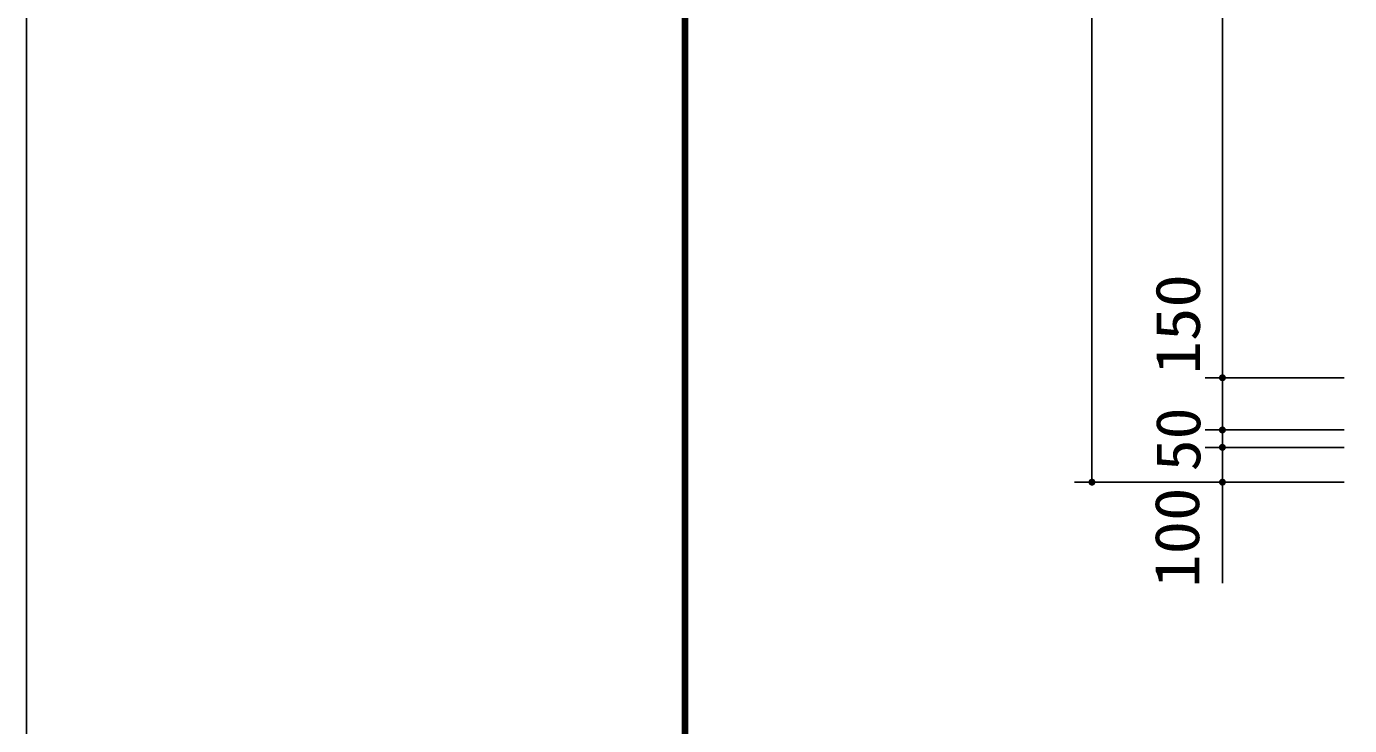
# Model space of a CAD drawing. Units: millimetres, scale not verified. Extents: x -14850 to 14850, y -10500 to 10500.
# Drawn here: x -14850 to -11047, y -6210 to -4202 of the extents above; entities that cross this region are included whole.
import ezdxf
from ezdxf.enums import TextEntityAlignment as Align

# ---------------------------------------------------------------- set-up
doc = ezdxf.new("R2010")
doc.units = ezdxf.units.MM
doc.header["$LTSCALE"] = 50
for name, color, linetype, lineweight in [('0-4_製作', 5, 'Continuous', 25), ('0-7_図面枠', 7, 'Continuous', 25), ('0-8_Axis_waku', 7, 'Continuous', 25)]:
    doc.layers.add(name, color=color, linetype=linetype, lineweight=lineweight)
doc.styles.add('ＭＳ ゴシック', font='')
doc.styles.get('ＭＳ ゴシック').set_extended_font_data('MS Gothic')

msp = doc.modelspace()

# ---------------------------------------------------------------- linework, layer by layer
at = {"layer": '0-4_製作', "color": 2}
for p, q in [((-11787.63, -2431.02), (-11787.63, -5511.02)), ((-11412.63, -2601.02), (-11412.63, -5211.02)), ((-11462.63, -5211.02), (-11062.63, -5211.02)), ((-11412.63, -5211.02), (-11412.63, -5361.02)), ((-11462.63, -5361.02), (-11062.63, -5361.02)), ((-11412.63, -5361.02), (-11412.63, -5411.02)), ((-11462.63, -5411.02), (-11062.63, -5411.02)), ((-11412.63, -5411.02), (-11412.63, -5511.02)), ((-11837.63, -5511.02), (-11412.63, -5511.02)), ((-11462.63, -5511.02), (-11062.63, -5511.02)), ((-11412.63, -5511.02), (-11412.63, -5801.1))]:
    msp.add_line(p, q, dxfattribs=at)
at = {"layer": '0-4_製作'}
for points in [[(-11422.45, -5209.15), (-11412.63, -5211.02), (-11422.61, -5210.4)], [(-11422.14, -5207.93), (-11412.63, -5211.02), (-11422.45, -5209.15)], [(-11421.68, -5206.77), (-11412.63, -5211.02), (-11422.14, -5207.93)], [(-11421.08, -5205.67), (-11412.63, -5211.02), (-11421.68, -5206.77)], [(-11420.34, -5204.65), (-11412.63, -5211.02), (-11421.08, -5205.67)], [(-11419.48, -5203.73), (-11412.63, -5211.02), (-11420.34, -5204.65)], [(-11418.51, -5202.93), (-11412.63, -5211.02), (-11419.48, -5203.73)], [(-11417.45, -5202.26), (-11412.63, -5211.02), (-11418.51, -5202.93)], [(-11416.31, -5201.73), (-11412.63, -5211.02), (-11417.45, -5202.26)], [(-11416.31, -5201.73), (-11412.63, -5201.02), (-11412.63, -5211.02)], [(-11415.12, -5201.34), (-11412.63, -5201.02), (-11416.31, -5201.73)], [(-11413.89, -5201.1), (-11412.63, -5201.02), (-11415.12, -5201.34)], [(-11412.63, -5201.02), (-11402.63, -5211.02), (-11412.63, -5211.02)], [(-11412, -5201.04), (-11402.63, -5211.02), (-11412.63, -5201.02)], [(-11410.76, -5201.2), (-11402.63, -5211.02), (-11412, -5201.04)], [(-11409.54, -5201.51), (-11402.63, -5211.02), (-11410.76, -5201.2)], [(-11408.37, -5201.98), (-11402.63, -5211.02), (-11409.54, -5201.51)], [(-11407.27, -5202.58), (-11402.63, -5211.02), (-11408.37, -5201.98)], [(-11406.26, -5203.32), (-11402.63, -5211.02), (-11407.27, -5202.58)], [(-11405.34, -5204.18), (-11402.63, -5211.02), (-11406.26, -5203.32)], [(-11405.34, -5204.18), (-11402.71, -5209.77), (-11402.63, -5211.02)], [(-11404.54, -5205.15), (-11402.71, -5209.77), (-11405.34, -5204.18)], [(-11404.54, -5205.15), (-11402.95, -5208.54), (-11402.71, -5209.77)], [(-11403.87, -5206.21), (-11402.95, -5208.54), (-11404.54, -5205.15)], [(-11403.87, -5206.21), (-11403.33, -5207.34), (-11402.95, -5208.54)], [(-11422.61, -5210.4), (-11412.63, -5211.02), (-11422.63, -5211.02)], [(-11422.63, -5211.02), (-11419.92, -5217.87), (-11422.55, -5212.28)], [(-11422.63, -5211.02), (-11419.01, -5218.73), (-11419.92, -5217.87)], [(-11412.63, -5211.02), (-11419.01, -5218.73), (-11422.63, -5211.02)], [(-11422.55, -5212.28), (-11420.72, -5216.9), (-11422.32, -5213.51)], [(-11422.55, -5212.28), (-11419.92, -5217.87), (-11420.72, -5216.9)], [(-11422.32, -5213.51), (-11421.4, -5215.84), (-11421.93, -5214.7)], [(-11422.32, -5213.51), (-11420.72, -5216.9), (-11421.4, -5215.84)], [(-11412.63, -5211.02), (-11417.99, -5219.47), (-11419.01, -5218.73)], [(-11412.63, -5211.02), (-11416.89, -5220.07), (-11417.99, -5219.47)], [(-11412.63, -5211.02), (-11415.72, -5220.53), (-11416.89, -5220.07)], [(-11412.63, -5211.02), (-11414.51, -5220.85), (-11415.72, -5220.53)], [(-11412.63, -5211.02), (-11413.26, -5221), (-11414.51, -5220.85)], [(-11412.63, -5211.02), (-11412.63, -5221.02), (-11413.26, -5221)], [(-11412.63, -5211.02), (-11411.38, -5220.94), (-11412.63, -5221.02)], [(-11412.63, -5211.02), (-11410.15, -5220.71), (-11411.38, -5220.94)], [(-11412.63, -5211.02), (-11408.95, -5220.32), (-11410.15, -5220.71)], [(-11412.63, -5211.02), (-11407.81, -5219.79), (-11408.95, -5220.32)], [(-11402.63, -5211.02), (-11407.81, -5219.79), (-11412.63, -5211.02)], [(-11402.63, -5211.02), (-11406.75, -5219.11), (-11407.81, -5219.79)], [(-11402.63, -5211.02), (-11405.79, -5218.31), (-11406.75, -5219.11)], [(-11402.63, -5211.02), (-11404.93, -5217.4), (-11405.79, -5218.31)], [(-11402.63, -5211.02), (-11404.19, -5216.38), (-11404.93, -5217.4)], [(-11402.63, -5211.02), (-11403.58, -5215.28), (-11404.19, -5216.38)], [(-11402.63, -5211.02), (-11403.12, -5214.11), (-11403.58, -5215.28)], [(-11402.63, -5211.02), (-11402.81, -5212.9), (-11403.12, -5214.11)], [(-11402.63, -5211.02), (-11402.65, -5211.65), (-11402.81, -5212.9)], [(-11422.61, -5360.4), (-11412.63, -5361.02), (-11422.63, -5361.02)], [(-11422.63, -5361.02), (-11419.92, -5367.87), (-11422.55, -5362.28)], [(-11422.63, -5361.02), (-11419.01, -5368.73), (-11419.92, -5367.87)], [(-11412.63, -5361.02), (-11419.01, -5368.73), (-11422.63, -5361.02)], [(-11422.45, -5359.15), (-11412.63, -5361.02), (-11422.61, -5360.4)], [(-11422.14, -5357.93), (-11412.63, -5361.02), (-11422.45, -5359.15)], [(-11421.68, -5356.77), (-11412.63, -5361.02), (-11422.14, -5357.93)], [(-11421.08, -5355.67), (-11412.63, -5361.02), (-11421.68, -5356.77)], [(-11420.34, -5354.65), (-11412.63, -5361.02), (-11421.08, -5355.67)], [(-11419.48, -5353.73), (-11412.63, -5361.02), (-11420.34, -5354.65)], [(-11418.51, -5352.93), (-11412.63, -5361.02), (-11419.48, -5353.73)], [(-11412.63, -5361.02), (-11417.99, -5369.47), (-11419.01, -5368.73)], [(-11417.45, -5352.26), (-11412.63, -5361.02), (-11418.51, -5352.93)], [(-11412.63, -5361.02), (-11416.89, -5370.07), (-11417.99, -5369.47)], [(-11416.31, -5351.73), (-11412.63, -5361.02), (-11417.45, -5352.26)], [(-11412.63, -5361.02), (-11415.72, -5370.53), (-11416.89, -5370.07)], [(-11416.31, -5351.73), (-11412.63, -5351.02), (-11412.63, -5361.02)], [(-11415.12, -5351.34), (-11412.63, -5351.02), (-11416.31, -5351.73)], [(-11412.63, -5361.02), (-11414.51, -5370.85), (-11415.72, -5370.53)], [(-11413.89, -5351.1), (-11412.63, -5351.02), (-11415.12, -5351.34)], [(-11412.63, -5361.02), (-11413.26, -5371), (-11414.51, -5370.85)], [(-11412.63, -5361.02), (-11412.63, -5371.02), (-11413.26, -5371)], [(-11412.63, -5351.02), (-11402.63, -5361.02), (-11412.63, -5361.02)], [(-11412, -5351.04), (-11402.63, -5361.02), (-11412.63, -5351.02)], [(-11412.63, -5361.02), (-11411.38, -5370.94), (-11412.63, -5371.02)], [(-11412.63, -5361.02), (-11410.15, -5370.71), (-11411.38, -5370.94)], [(-11412.63, -5361.02), (-11408.95, -5370.32), (-11410.15, -5370.71)], [(-11412.63, -5361.02), (-11407.81, -5369.79), (-11408.95, -5370.32)], [(-11402.63, -5361.02), (-11407.81, -5369.79), (-11412.63, -5361.02)], [(-11410.76, -5351.2), (-11402.63, -5361.02), (-11412, -5351.04)], [(-11409.54, -5351.51), (-11402.63, -5361.02), (-11410.76, -5351.2)], [(-11408.37, -5351.98), (-11402.63, -5361.02), (-11409.54, -5351.51)], [(-11407.27, -5352.58), (-11402.63, -5361.02), (-11408.37, -5351.98)], [(-11402.63, -5361.02), (-11406.75, -5369.11), (-11407.81, -5369.79)], [(-11406.26, -5353.32), (-11402.63, -5361.02), (-11407.27, -5352.58)], [(-11402.63, -5361.02), (-11405.79, -5368.31), (-11406.75, -5369.11)], [(-11405.34, -5354.18), (-11402.63, -5361.02), (-11406.26, -5353.32)], [(-11402.63, -5361.02), (-11404.93, -5367.4), (-11405.79, -5368.31)], [(-11405.34, -5354.18), (-11402.71, -5359.77), (-11402.63, -5361.02)], [(-11404.54, -5355.15), (-11402.71, -5359.77), (-11405.34, -5354.18)], [(-11402.63, -5361.02), (-11404.19, -5366.38), (-11404.93, -5367.4)], [(-11404.54, -5355.15), (-11402.95, -5358.54), (-11402.71, -5359.77)], [(-11403.87, -5356.21), (-11402.95, -5358.54), (-11404.54, -5355.15)], [(-11402.63, -5361.02), (-11403.58, -5365.28), (-11404.19, -5366.38)], [(-11403.87, -5356.21), (-11403.33, -5357.34), (-11402.95, -5358.54)], [(-11402.63, -5361.02), (-11403.12, -5364.11), (-11403.58, -5365.28)], [(-11402.63, -5361.02), (-11402.81, -5362.9), (-11403.12, -5364.11)], [(-11402.63, -5361.02), (-11402.65, -5361.65), (-11402.81, -5362.9)], [(-11422.55, -5362.28), (-11420.72, -5366.9), (-11422.32, -5363.51)], [(-11422.55, -5362.28), (-11419.92, -5367.87), (-11420.72, -5366.9)], [(-11422.32, -5363.51), (-11421.4, -5365.84), (-11421.93, -5364.7)], [(-11422.32, -5363.51), (-11420.72, -5366.9), (-11421.4, -5365.84)], [(-11422.61, -5410.4), (-11412.63, -5411.02), (-11422.63, -5411.02)], [(-11422.63, -5411.02), (-11419.01, -5418.73), (-11422.55, -5412.28)], [(-11422.63, -5411.02), (-11417.99, -5419.47), (-11419.01, -5418.73)], [(-11412.63, -5411.02), (-11417.99, -5419.47), (-11422.63, -5411.02)], [(-11422.45, -5409.15), (-11412.63, -5411.02), (-11422.61, -5410.4)], [(-11422.55, -5412.28), (-11419.92, -5417.87), (-11422.32, -5413.51)], [(-11422.55, -5412.28), (-11419.01, -5418.73), (-11419.92, -5417.87)], [(-11422.14, -5407.93), (-11412.63, -5411.02), (-11422.45, -5409.15)], [(-11422.32, -5413.51), (-11420.72, -5416.9), (-11421.93, -5414.7)], [(-11422.32, -5413.51), (-11419.92, -5417.87), (-11420.72, -5416.9)], [(-11421.68, -5406.77), (-11412.63, -5411.02), (-11422.14, -5407.93)], [(-11421.93, -5414.7), (-11420.72, -5416.9), (-11421.4, -5415.84)], [(-11421.08, -5405.67), (-11412.63, -5411.02), (-11421.68, -5406.77)], [(-11420.34, -5404.65), (-11412.63, -5411.02), (-11421.08, -5405.67)], [(-11419.48, -5403.73), (-11412.63, -5411.02), (-11420.34, -5404.65)], [(-11418.51, -5402.93), (-11412.63, -5411.02), (-11419.48, -5403.73)], [(-11417.45, -5402.26), (-11412.63, -5411.02), (-11418.51, -5402.93)], [(-11412.63, -5411.02), (-11416.89, -5420.07), (-11417.99, -5419.47)], [(-11416.31, -5401.73), (-11412.63, -5411.02), (-11417.45, -5402.26)], [(-11412.63, -5411.02), (-11415.72, -5420.53), (-11416.89, -5420.07)], [(-11416.31, -5401.73), (-11412.63, -5401.02), (-11412.63, -5411.02)], [(-11415.12, -5401.34), (-11412.63, -5401.02), (-11416.31, -5401.73)], [(-11412.63, -5411.02), (-11414.51, -5420.85), (-11415.72, -5420.53)], [(-11413.89, -5401.1), (-11412.63, -5401.02), (-11415.12, -5401.34)], [(-11412.63, -5411.02), (-11413.26, -5421), (-11414.51, -5420.85)], [(-11412.63, -5411.02), (-11412.63, -5421.02), (-11413.26, -5421)], [(-11412.63, -5401.02), (-11402.63, -5411.02), (-11412.63, -5411.02)], [(-11412, -5401.04), (-11402.63, -5411.02), (-11412.63, -5401.02)], [(-11412.63, -5411.02), (-11411.38, -5420.94), (-11412.63, -5421.02)], [(-11412.63, -5411.02), (-11410.15, -5420.71), (-11411.38, -5420.94)], [(-11412.63, -5411.02), (-11408.95, -5420.32), (-11410.15, -5420.71)], [(-11412.63, -5411.02), (-11407.81, -5419.79), (-11408.95, -5420.32)], [(-11402.63, -5411.02), (-11407.81, -5419.79), (-11412.63, -5411.02)], [(-11410.76, -5401.2), (-11402.63, -5411.02), (-11412, -5401.04)], [(-11409.54, -5401.51), (-11402.63, -5411.02), (-11410.76, -5401.2)], [(-11408.37, -5401.98), (-11402.63, -5411.02), (-11409.54, -5401.51)], [(-11407.27, -5402.58), (-11402.63, -5411.02), (-11408.37, -5401.98)], [(-11402.63, -5411.02), (-11406.75, -5419.11), (-11407.81, -5419.79)], [(-11406.26, -5403.32), (-11402.63, -5411.02), (-11407.27, -5402.58)], [(-11402.63, -5411.02), (-11405.79, -5418.31), (-11406.75, -5419.11)], [(-11406.26, -5403.32), (-11402.71, -5409.77), (-11402.63, -5411.02)], [(-11405.34, -5404.18), (-11402.71, -5409.77), (-11406.26, -5403.32)], [(-11402.63, -5411.02), (-11404.93, -5417.4), (-11405.79, -5418.31)], [(-11405.34, -5404.18), (-11402.95, -5408.54), (-11402.71, -5409.77)], [(-11404.54, -5405.15), (-11402.95, -5408.54), (-11405.34, -5404.18)], [(-11402.63, -5411.02), (-11404.19, -5416.38), (-11404.93, -5417.4)], [(-11404.54, -5405.15), (-11403.33, -5407.34), (-11402.95, -5408.54)], [(-11403.87, -5406.21), (-11403.33, -5407.34), (-11404.54, -5405.15)], [(-11402.63, -5411.02), (-11403.58, -5415.28), (-11404.19, -5416.38)], [(-11402.63, -5411.02), (-11403.12, -5414.11), (-11403.58, -5415.28)], [(-11402.63, -5411.02), (-11402.81, -5412.9), (-11403.12, -5414.11)], [(-11402.63, -5411.02), (-11402.65, -5411.65), (-11402.81, -5412.9)], [(-11797.61, -5510.4), (-11787.63, -5511.02), (-11797.63, -5511.02)], [(-11797.63, -5511.02), (-11794.92, -5517.87), (-11797.55, -5512.28)], [(-11797.63, -5511.02), (-11794.01, -5518.73), (-11794.92, -5517.87)], [(-11787.63, -5511.02), (-11794.01, -5518.73), (-11797.63, -5511.02)], [(-11797.45, -5509.15), (-11787.63, -5511.02), (-11797.61, -5510.4)], [(-11797.55, -5512.28), (-11795.72, -5516.9), (-11797.32, -5513.51)], [(-11797.55, -5512.28), (-11794.92, -5517.87), (-11795.72, -5516.9)], [(-11797.14, -5507.93), (-11787.63, -5511.02), (-11797.45, -5509.15)], [(-11797.32, -5513.51), (-11796.4, -5515.84), (-11796.93, -5514.7)], [(-11797.32, -5513.51), (-11795.72, -5516.9), (-11796.4, -5515.84)], [(-11796.68, -5506.77), (-11787.63, -5511.02), (-11797.14, -5507.93)], [(-11796.08, -5505.67), (-11787.63, -5511.02), (-11796.68, -5506.77)], [(-11795.34, -5504.65), (-11787.63, -5511.02), (-11796.08, -5505.67)], [(-11794.48, -5503.73), (-11787.63, -5511.02), (-11795.34, -5504.65)], [(-11793.51, -5502.93), (-11787.63, -5511.02), (-11794.48, -5503.73)], [(-11787.63, -5511.02), (-11792.99, -5519.47), (-11794.01, -5518.73)], [(-11792.45, -5502.26), (-11787.63, -5511.02), (-11793.51, -5502.93)], [(-11787.63, -5511.02), (-11791.89, -5520.07), (-11792.99, -5519.47)], [(-11791.31, -5501.73), (-11787.63, -5511.02), (-11792.45, -5502.26)], [(-11787.63, -5511.02), (-11790.72, -5520.53), (-11791.89, -5520.07)], [(-11791.31, -5501.73), (-11787.63, -5501.02), (-11787.63, -5511.02)], [(-11790.12, -5501.34), (-11787.63, -5501.02), (-11791.31, -5501.73)], [(-11787.63, -5511.02), (-11789.51, -5520.85), (-11790.72, -5520.53)], [(-11788.89, -5501.1), (-11787.63, -5501.02), (-11790.12, -5501.34)], [(-11787.63, -5511.02), (-11788.26, -5521), (-11789.51, -5520.85)], [(-11787.63, -5511.02), (-11787.63, -5521.02), (-11788.26, -5521)], [(-11787.63, -5501.02), (-11777.63, -5511.02), (-11787.63, -5511.02)], [(-11787, -5501.04), (-11777.63, -5511.02), (-11787.63, -5501.02)], [(-11787.63, -5511.02), (-11786.38, -5520.94), (-11787.63, -5521.02)], [(-11787.63, -5511.02), (-11785.15, -5520.71), (-11786.38, -5520.94)], [(-11787.63, -5511.02), (-11783.95, -5520.32), (-11785.15, -5520.71)], [(-11787.63, -5511.02), (-11782.81, -5519.79), (-11783.95, -5520.32)], [(-11777.63, -5511.02), (-11782.81, -5519.79), (-11787.63, -5511.02)], [(-11785.76, -5501.2), (-11777.63, -5511.02), (-11787, -5501.04)], [(-11784.54, -5501.51), (-11777.63, -5511.02), (-11785.76, -5501.2)], [(-11783.37, -5501.98), (-11777.63, -5511.02), (-11784.54, -5501.51)], [(-11782.27, -5502.58), (-11777.63, -5511.02), (-11783.37, -5501.98)], [(-11777.63, -5511.02), (-11781.75, -5519.11), (-11782.81, -5519.79)], [(-11781.26, -5503.32), (-11777.63, -5511.02), (-11782.27, -5502.58)], [(-11777.63, -5511.02), (-11780.79, -5518.31), (-11781.75, -5519.11)], [(-11780.34, -5504.18), (-11777.63, -5511.02), (-11781.26, -5503.32)], [(-11777.63, -5511.02), (-11779.93, -5517.4), (-11780.79, -5518.31)], [(-11780.34, -5504.18), (-11777.71, -5509.77), (-11777.63, -5511.02)], [(-11779.54, -5505.15), (-11777.71, -5509.77), (-11780.34, -5504.18)], [(-11777.63, -5511.02), (-11779.19, -5516.38), (-11779.93, -5517.4)], [(-11779.54, -5505.15), (-11777.95, -5508.54), (-11777.71, -5509.77)], [(-11778.87, -5506.21), (-11777.95, -5508.54), (-11779.54, -5505.15)], [(-11777.63, -5511.02), (-11778.58, -5515.28), (-11779.19, -5516.38)], [(-11778.87, -5506.21), (-11778.33, -5507.34), (-11777.95, -5508.54)], [(-11777.63, -5511.02), (-11778.12, -5514.11), (-11778.58, -5515.28)], [(-11777.63, -5511.02), (-11777.81, -5512.9), (-11778.12, -5514.11)], [(-11777.63, -5511.02), (-11777.65, -5511.65), (-11777.81, -5512.9)], [(-11422.61, -5510.4), (-11412.63, -5511.02), (-11422.63, -5511.02)], [(-11422.63, -5511.02), (-11419.01, -5518.73), (-11422.55, -5512.28)], [(-11422.63, -5511.02), (-11417.99, -5519.47), (-11419.01, -5518.73)], [(-11412.63, -5511.02), (-11417.99, -5519.47), (-11422.63, -5511.02)], [(-11422.45, -5509.15), (-11412.63, -5511.02), (-11422.61, -5510.4)], [(-11422.55, -5512.28), (-11419.92, -5517.87), (-11422.32, -5513.51)], [(-11422.55, -5512.28), (-11419.01, -5518.73), (-11419.92, -5517.87)], [(-11422.14, -5507.93), (-11412.63, -5511.02), (-11422.45, -5509.15)], [(-11422.32, -5513.51), (-11420.72, -5516.9), (-11421.93, -5514.7)], [(-11422.32, -5513.51), (-11419.92, -5517.87), (-11420.72, -5516.9)], [(-11421.68, -5506.77), (-11412.63, -5511.02), (-11422.14, -5507.93)], [(-11421.08, -5505.67), (-11412.63, -5511.02), (-11421.68, -5506.77)], [(-11420.34, -5504.65), (-11412.63, -5511.02), (-11421.08, -5505.67)], [(-11419.48, -5503.73), (-11412.63, -5511.02), (-11420.34, -5504.65)], [(-11418.51, -5502.93), (-11412.63, -5511.02), (-11419.48, -5503.73)], [(-11417.45, -5502.26), (-11412.63, -5511.02), (-11418.51, -5502.93)], [(-11412.63, -5511.02), (-11416.89, -5520.07), (-11417.99, -5519.47)], [(-11416.31, -5501.73), (-11412.63, -5511.02), (-11417.45, -5502.26)], [(-11412.63, -5511.02), (-11415.72, -5520.53), (-11416.89, -5520.07)], [(-11416.31, -5501.73), (-11412.63, -5501.02), (-11412.63, -5511.02)], [(-11415.12, -5501.34), (-11412.63, -5501.02), (-11416.31, -5501.73)], [(-11412.63, -5511.02), (-11414.51, -5520.85), (-11415.72, -5520.53)], [(-11413.89, -5501.1), (-11412.63, -5501.02), (-11415.12, -5501.34)], [(-11412.63, -5511.02), (-11413.26, -5521), (-11414.51, -5520.85)], [(-11412.63, -5511.02), (-11412.63, -5521.02), (-11413.26, -5521)], [(-11412.63, -5501.02), (-11402.63, -5511.02), (-11412.63, -5511.02)], [(-11412, -5501.04), (-11402.63, -5511.02), (-11412.63, -5501.02)], [(-11412.63, -5511.02), (-11411.38, -5520.94), (-11412.63, -5521.02)], [(-11412.63, -5511.02), (-11410.15, -5520.71), (-11411.38, -5520.94)], [(-11412.63, -5511.02), (-11408.95, -5520.32), (-11410.15, -5520.71)], [(-11412.63, -5511.02), (-11407.81, -5519.79), (-11408.95, -5520.32)], [(-11402.63, -5511.02), (-11407.81, -5519.79), (-11412.63, -5511.02)], [(-11410.76, -5501.2), (-11402.63, -5511.02), (-11412, -5501.04)], [(-11409.54, -5501.51), (-11402.63, -5511.02), (-11410.76, -5501.2)], [(-11408.37, -5501.98), (-11402.63, -5511.02), (-11409.54, -5501.51)], [(-11407.27, -5502.58), (-11402.63, -5511.02), (-11408.37, -5501.98)], [(-11402.63, -5511.02), (-11406.75, -5519.11), (-11407.81, -5519.79)], [(-11406.26, -5503.32), (-11402.63, -5511.02), (-11407.27, -5502.58)], [(-11402.63, -5511.02), (-11405.79, -5518.31), (-11406.75, -5519.11)], [(-11406.26, -5503.32), (-11402.71, -5509.77), (-11402.63, -5511.02)], [(-11405.34, -5504.18), (-11402.71, -5509.77), (-11406.26, -5503.32)], [(-11402.63, -5511.02), (-11404.93, -5517.4), (-11405.79, -5518.31)], [(-11405.34, -5504.18), (-11402.95, -5508.54), (-11402.71, -5509.77)], [(-11404.54, -5505.15), (-11402.95, -5508.54), (-11405.34, -5504.18)], [(-11402.63, -5511.02), (-11404.19, -5516.38), (-11404.93, -5517.4)], [(-11404.54, -5505.15), (-11403.33, -5507.34), (-11402.95, -5508.54)], [(-11403.87, -5506.21), (-11403.33, -5507.34), (-11404.54, -5505.15)], [(-11402.63, -5511.02), (-11403.58, -5515.28), (-11404.19, -5516.38)], [(-11402.63, -5511.02), (-11403.12, -5514.11), (-11403.58, -5515.28)], [(-11402.63, -5511.02), (-11402.81, -5512.9), (-11403.12, -5514.11)], [(-11402.63, -5511.02), (-11402.65, -5511.65), (-11402.81, -5512.9)], [(-11421.93, -5514.7), (-11420.72, -5516.9), (-11421.4, -5515.84)]]:
    msp.add_solid(points, dxfattribs=at)
at = {"layer": '0-7_図面枠'}
msp.add_lwpolyline([(-14850, -10500), (14850, -10500), (14850, 10500), (-14850, 10500)], close=True, dxfattribs=at)
at = {"layer": '0-8_Axis_waku'}
for p, q in [((-12964, 9629), (-12964, -9679.01)), ((-12963, 9628), (-12963, -9678.01)), ((-12962, 9627), (-12962, -9677.01)), ((-12961, 9626), (-12961, -9676.01)), ((-12960, 9625), (-12960, -9675.01)), ((-12959, 9624), (-12959, -9674.01)), ((-12958, 9623), (-12958, -9673.01)), ((-12957, 9622), (-12957, -9672.01)), ((-12956, 9621), (-12956, -9671.01)), ((-12955, 9620), (-12955, -9670.01)), ((-12954, 9619), (-12954, -9669.01)), ((-12953, 9618), (-12953, -9668.01)), ((-12952, 9617), (-12952, -9667.01)), ((-12951, 9616), (-12951, -9666.01)), ((-12950, 9615), (-12950, -9665))]:
    msp.add_line(p, q, dxfattribs=at)

# ---------------------------------------------------------------- texts
at = {"layer": '0-4_製作', "color": 4, "style": 'ＭＳ ゴシック'}
for s, width, p in [('150', 1.1, (-11438.77, -5201.52)), ('50', 1.05, (-11437.63, -5479.77)), ('100', 1.1, (-11440.91, -5814.55))]:
    msp.add_text(s, height=128.4, rotation=90, dxfattribs=dict(at, width=width)).set_placement(p, align=Align.BOTTOM_LEFT)

doc.saveas('drawing.dxf')
